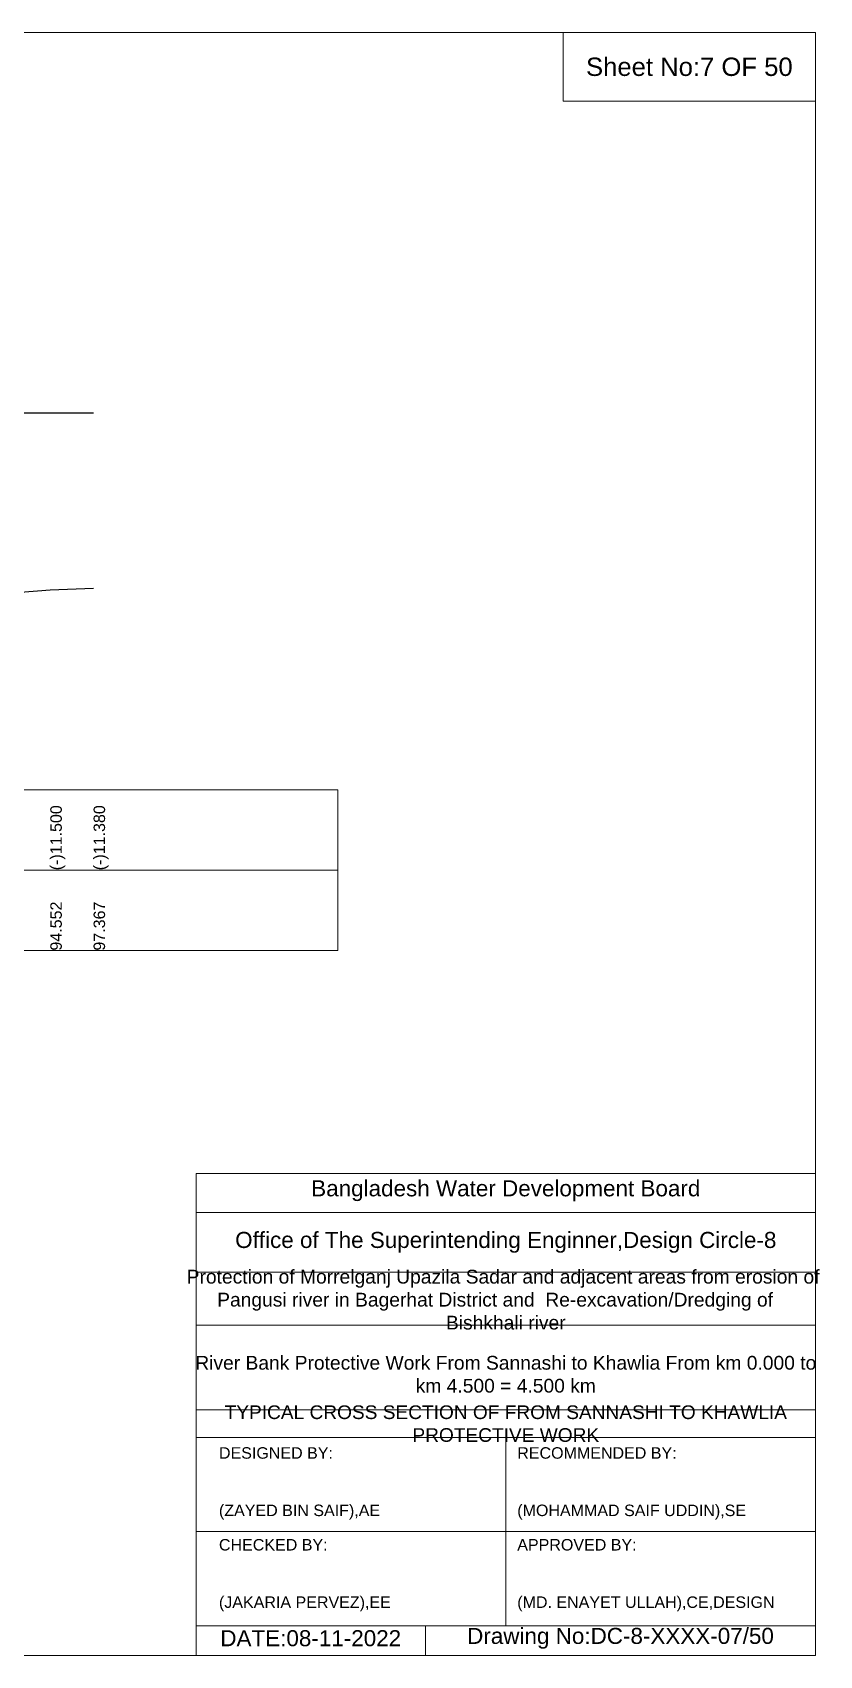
# Model space of a CAD drawing. Header units: inches. Extents: x 89000 to 845017, y -7071 to 0.
# Drawn here: x 196587 to 200017, y -7071 to 0 of the extents above; entities that cross this region are included whole.
import ezdxf

# ---------------------------------------------------------------- set-up
doc = ezdxf.new("R2010")
doc.units = ezdxf.units.IN
doc.header["$LTSCALE"] = 7
doc.header["$MEASUREMENT"] = 0
for name, color, linetype, lineweight in [('Cross section Data Border', 7, 'Continuous', 9), ('Cross Section Labels', 7, 'Continuous', 9), ('Existing_Bed_Level for Xsection', 7, 'Continuous', 25), ('Long Section Labels', 7, 'Continuous', 9)]:
    doc.layers.add(name, color=color, linetype=linetype, lineweight=lineweight)
doc.styles.get("Standard").update_dxf_attribs({"font": 'arial.ttf'})

msp = doc.modelspace()

# ---------------------------------------------------------------- linework, layer by layer
at = {"layer": 'Cross section Data Border'}
msp.add_lwpolyline([(190100, -3300), (197918.25981, -3300), (197918.25981, -4000), (190100, -4000)], close=True, dxfattribs=at)
msp.add_lwpolyline([(190100, -3650), (197918.25981, -3650)], dxfattribs=at)
at = {"layer": 'Cross Section Labels'}
for points in [[(190000, 0), (200000, 0), (200000, -7071), (190000, -7071)], [(198900, 0), (200000, 0), (200000, -300), (198900, -300)]]:
    msp.add_lwpolyline(points, close=True, dxfattribs=at)
for points in [[(197300, -7071), (197300, -4971), (200000, -4971)], [(197300, -5141), (200000, -5141)], [(197300, -5401), (200000, -5401)], [(197300, -5631), (200000, -5631)], [(197300, -6001), (200000, -6001)], [(197300, -6121), (200000, -6121)], [(198650, -6121), (198650, -6941)], [(197300, -6531), (200000, -6531)], [(197300, -6941), (200000, -6941)], [(198300, -6941), (198300, -7071)]]:
    msp.add_lwpolyline(points, dxfattribs=at)
at = {"layer": 'Existing_Bed_Level for Xsection'}
for points in [[(191000, -1470.21), (191334.96064, -1456.81), (191669.92127, -1447.095), (191736.9134, -1562.402), (191870.89765, -1609.905), (192004.88191, -1633.891), (192138.86616, -1658.681), (192272.85041, -1680.791), (192339.84254, -1714.291), (192473.82679, -1747.791), (192540.81892, -1942.091), (192856.07699, -2204.53), (193190.78517, -2277.56), (193619.78261, -2371.36), (194237.30333, -2434.34), (194614.6049, -2463.82), (194949.19733, -2500), (195283.84485, -2493.97), (195712.82051, -2491.96), (196047.52547, -2469.85), (196330.39752, -2453.77), (196665.069, -2428.31), (196853.67635, -2420.27)], [(191000, -1657.81), (196853.67635, -1657.81)]]:
    msp.add_lwpolyline(points, dxfattribs=at)

# ---------------------------------------------------------------- texts
at = {"layer": 'Cross Section Labels', "attachment_point": 5}
for s, insert, char_height in [('Sheet No:7 OF 50', (199450, -150), 80), ('Bangladesh Water Development Board', (198650, -5046), 70), ('Office of The Superintending Enginner,Design Circle-8', (198650, -5271), 70)]:
    msp.add_mtext(s, dxfattribs=dict(at, insert=insert, char_height=char_height))
at = {"layer": 'Cross Section Labels'}
for s, insert, char_height, width, attachment_point in [('Protection of Morrelganj Upazila Sadar and adjacent areas from erosion of  Pangusi river in Bagerhat District and  Re-excavation/Dredging of     Bishkhali river', (198650, -5521), 60, 2800, 5), ('River Bank Protective Work From Sannashi to Khawlia From km 0.000 to km 4.500 = 4.500 km', (198650, -5846), 60, 2700, 5), ('TYPICAL CROSS SECTION OF FROM SANNASHI TO KHAWLIA PROTECTIVE WORK', (198650, -6061), 59.5765532, 2800, 5), ('DESIGNED BY:^J^J^J(ZAYED BIN SAIF),AE', (197400, -6321), 50, 1400, 4), ('RECOMMENDED BY:^J^J^J(MOHAMMAD SAIF UDDIN),SE', (198700, -6321), 50, 1400, 4), ('CHECKED BY:^J^J^J(JAKARIA PERVEZ),EE', (197400, -6721), 50, 1400, 4), ('APPROVED BY:^J^J^J(MD. ENAYET ULLAH),CE,DESIGN', (198700, -6721), 50, 1400, 4), ('DATE:08-11-2022', (197800, -6996), 70, 1400, 5), ('Drawing No:DC-8-XXXX-07/50', (199150, -6996), 70, 2200, 5)]:
    msp.add_mtext(s, dxfattribs=dict(at, insert=insert, char_height=char_height, width=width, attachment_point=attachment_point))
at = {"layer": 'Long Section Labels', "char_height": 50, "attachment_point": 1, "rotation": 90}
for s, insert in [('(-)11.500', (196665.069, -3650)), ('(-)11.380', (196853.67635, -3650)), ('94.552', (196665.069, -4000)), ('97.367', (196853.67635, -4000))]:
    msp.add_mtext(s, dxfattribs=dict(at, insert=insert))

doc.saveas('drawing.dxf')
